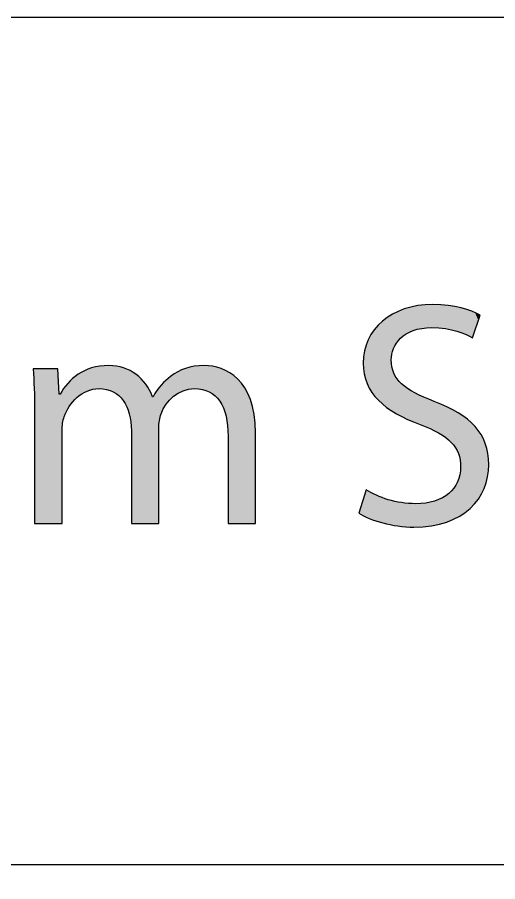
# Model space of a CAD drawing. Extents: x 0 to 360, y -268 to 0.
# Drawn here: x 16.59 to 21.1, y -156.16 to -148.05 of the extents above; entities that cross this region are included whole.
import ezdxf

# ---------------------------------------------------------------- set-up
doc = ezdxf.new("R2010")
doc.units = 0
doc.layers.add('LAYER_1', color=7, linetype='CONTINUOUS')

# ---------------------------------------------------------------- blocks, each defined once
blk = doc.blocks.new('*U66')
at = {"layer": 'LAYER_1', "color": 250, "extrusion": (0, 0, -1)}
for points in [[(-16.755, -151.7428), (-16.743, -151.3499), (-16.755, -151.3499)], [(-16.755, -152.8012), (-16.755, -151.3499), (-16.9738, -152.8012)], [(-16.9738, -152.8012), (-16.755, -151.3499), (-16.9738, -151.3499)], [(-16.9738, -152.8012), (-16.9738, -151.3499), (-16.9859, -152.8012)], [(-16.9859, -152.8012), (-16.9738, -151.3499), (-16.9859, -151.5871)], [(-17.2472, -151.5588), (-17.2472, -151.3587), (-17.2908, -151.5454)], [(-17.2908, -151.5454), (-17.2908, -151.342), (-17.3019, -151.5421)], [(-17.3019, -151.5421), (-17.3019, -151.3396), (-17.3607, -151.5361)], [(-17.4927, -151.5655), (-17.4535, -151.3196), (-17.4927, -151.3227)], [(-17.5245, -151.5868), (-17.4927, -151.3227), (-17.5245, -151.3251)], [(-17.5448, -151.6004), (-17.5245, -151.3251), (-17.5448, -151.3301)], [(-17.5874, -151.6473), (-17.5448, -151.3301), (-17.5874, -151.3404)], [(-17.5907, -151.653), (-17.5874, -151.3404), (-17.5907, -151.3412)], [(-17.6207, -151.7051), (-17.5907, -151.3412), (-17.6207, -151.3538)], [(-17.6444, -151.7725), (-17.6207, -151.3538), (-17.6444, -151.3638)], [(-17.6517, -151.8108), (-17.6444, -151.3638), (-17.6517, -151.3668)], [(-18.1501, -151.5554), (-18.1501, -151.3557), (-18.1721, -151.5494)], [(-18.1721, -151.5494), (-18.1721, -151.3461), (-18.2016, -151.5412)], [(-18.2016, -151.5412), (-18.2016, -151.339), (-18.2545, -151.5364)], [(-18.2545, -151.5364), (-18.2545, -151.3263), (-18.2571, -151.5361)], [(-18.3949, -151.5663), (-18.3501, -151.3196), (-18.3949, -151.3234)], [(-18.4267, -151.5879), (-18.3949, -151.3234), (-18.4267, -151.326)], [(-18.449, -151.6031), (-18.4267, -151.326), (-18.449, -151.3319)], [(-18.4933, -151.6537), (-18.449, -151.3319), (-18.4933, -151.3435)], [(-18.5073, -151.6796), (-18.4933, -151.3435), (-18.5073, -151.3472)], [(-18.5277, -151.7175), (-18.5073, -151.3472), (-18.5277, -151.3571)], [(-18.5523, -151.794), (-18.5277, -151.3571), (-18.5523, -151.3691)], [(-17.1115, -151.666), (-17.1115, -151.4419), (-17.1523, -151.6185)], [(-17.1523, -151.6185), (-17.1523, -151.4104), (-17.1635, -151.6101)], [(-17.1635, -151.6101), (-17.1635, -151.4017), (-17.1972, -151.5848)], [(-17.1972, -151.5848), (-17.1972, -151.3826), (-17.223, -151.5713)], [(-17.223, -151.5713), (-17.223, -151.3679), (-17.2472, -151.5588)], [(-17.6587, -151.8484), (-17.6517, -151.3668), (-17.6587, -151.3713)], [(-17.6635, -151.9316), (-17.6587, -151.3713), (-17.6635, -151.3742)], [(-17.6635, -152.8012), (-17.6635, -151.3742), (-17.707, -152.8012)], [(-17.707, -152.8012), (-17.6635, -151.3742), (-17.707, -151.4014)], [(-17.707, -152.8012), (-17.707, -151.4014), (-17.7561, -152.8012)], [(-17.7561, -152.8012), (-17.707, -151.4014), (-17.7561, -151.4439)], [(-17.7561, -152.8012), (-17.7561, -151.4439), (-17.7985, -152.8012)], [(-17.7985, -152.8012), (-17.7561, -151.4439), (-17.7985, -151.4936)], [(-18.0323, -151.6376), (-18.0323, -151.4218), (-18.0604, -151.6074)], [(-18.0604, -151.6074), (-18.0604, -151.4035), (-18.0993, -151.5804)], [(-18.0993, -151.5804), (-18.0993, -151.3781), (-18.1029, -151.5779)], [(-18.1029, -151.5779), (-18.1029, -151.3765), (-18.1501, -151.5554)], [(-18.5671, -151.8825), (-18.5523, -151.3691), (-18.5671, -151.3762)], [(-18.572, -151.9826), (-18.5671, -151.3762), (-18.572, -151.3786)], [(-18.572, -152.8012), (-18.572, -151.3786), (-18.5875, -152.8012)], [(-18.5875, -152.8012), (-18.572, -151.3786), (-18.5875, -151.3861)], [(-18.5875, -152.8012), (-18.5875, -151.3861), (-18.6631, -152.8012)], [(-18.6631, -152.8012), (-18.5875, -151.3861), (-18.6631, -151.4457)], [(-18.6631, -152.8012), (-18.6631, -151.4457), (-18.7294, -152.8012)], [(-18.7294, -152.8012), (-18.6631, -151.4457), (-18.7294, -151.5289)], [(-17.0665, -151.731), (-17.0665, -151.4872), (-17.0798, -151.703)], [(-17.0798, -151.703), (-17.0798, -151.4738), (-17.1115, -151.666)], [(-17.7985, -152.8012), (-17.7985, -151.4936), (-17.8338, -152.8012)], [(-17.8338, -152.8012), (-17.7985, -151.4936), (-17.8338, -151.5497)], [(-17.9274, -151.8353), (-17.9274, -151.5259), (-17.9424, -151.7732)], [(-17.9424, -151.7732), (-17.9424, -151.5046), (-17.9442, -151.7698)], [(-17.9442, -151.7698), (-17.9442, -151.502), (-17.9903, -151.6829)], [(-17.9903, -151.6829), (-17.9903, -151.4601), (-18.0323, -151.6376)], [(-18.7294, -152.8012), (-18.7294, -151.5289), (-18.7823, -152.8012)], [(-18.7823, -152.8012), (-18.7294, -151.5289), (-18.7823, -151.6386)], [(-16.9859, -152.8012), (-16.9859, -151.5871), (-16.9948, -152.8012)], [(-16.9948, -152.8012), (-16.9859, -151.5871), (-16.9948, -151.5871)], [(-16.9948, -152.8012), (-16.9948, -151.5871), (-17.0129, -152.8012)], [(-17.0129, -151.9289), (-17.0129, -151.5619), (-17.0177, -151.8611)], [(-17.0177, -151.8611), (-17.0177, -151.5552), (-17.0338, -151.8)], [(-17.0338, -151.8), (-17.0338, -151.5329), (-17.0665, -151.731)], [(-17.8338, -152.8012), (-17.8338, -151.5497), (-17.8614, -152.8012)], [(-17.8614, -152.8012), (-17.8338, -151.5497), (-17.8614, -151.6112)], [(-17.9214, -151.9048), (-17.9214, -151.5344), (-17.9274, -151.8353)], [(-17.8614, -152.8012), (-17.8614, -151.6112), (-17.8673, -152.8012)], [(-17.8673, -152.8012), (-17.8614, -151.6112), (-17.8673, -151.6112)], [(-17.8673, -152.8012), (-17.8673, -151.6112), (-17.9214, -152.8012)], [(-18.7823, -152.8012), (-18.7823, -151.6386), (-18.8172, -152.8012)], [(-18.8172, -152.8012), (-18.7823, -151.6386), (-18.8172, -151.7779)], [(-18.8172, -152.8012), (-18.8172, -151.7779), (-18.8299, -152.8012)], [(-18.8299, -152.8012), (-18.8172, -151.7779), (-18.8299, -151.9496)]]:
    blk.add_solid(points, dxfattribs=at)
at = {"layer": 'LAYER_1', "color": 250}
for points in [[(17.2472, -151.5588), (17.223, -151.3679), (17.2472, -151.3587)], [(17.2908, -151.5454), (17.2472, -151.3587), (17.2908, -151.342)], [(17.3019, -151.5421), (17.2908, -151.342), (17.3019, -151.3396)], [(17.3607, -151.5361), (17.3019, -151.3396), (17.3607, -151.3269)], [(17.3674, -151.5369), (17.3607, -151.3269), (17.3674, -151.3255)], [(17.3607, -151.5361), (17.3607, -151.3269), (17.3674, -151.5369)], [(17.4314, -151.5437), (17.3674, -151.3255), (17.4314, -151.3211)], [(17.3674, -151.5369), (17.3674, -151.3255), (17.4314, -151.5437)], [(17.4535, -151.5515), (17.4314, -151.3211), (17.4535, -151.3196)], [(17.4314, -151.5437), (17.4314, -151.3211), (17.4535, -151.5515)], [(17.4535, -151.5515), (17.4535, -151.3196), (17.4927, -151.5655)], [(17.4927, -151.5655), (17.4927, -151.3227), (17.5245, -151.5868)], [(17.5245, -151.5868), (17.5245, -151.3251), (17.5448, -151.6004)], [(17.5448, -151.6004), (17.5448, -151.3301), (17.5874, -151.6473)], [(17.5874, -151.6473), (17.5874, -151.3404), (17.5907, -151.653)], [(17.5907, -151.653), (17.5907, -151.3412), (17.6207, -151.7051)], [(17.6207, -151.7051), (17.6207, -151.3538), (17.6444, -151.7725)], [(17.6444, -151.7725), (17.6444, -151.3638), (17.6517, -151.8108)], [(18.1501, -151.5554), (18.1029, -151.3765), (18.1501, -151.3557)], [(18.1721, -151.5494), (18.1501, -151.3557), (18.1721, -151.3461)], [(18.2016, -151.5412), (18.1721, -151.3461), (18.2016, -151.339)], [(18.2545, -151.5364), (18.2016, -151.339), (18.2545, -151.3263)], [(18.2571, -151.5361), (18.2545, -151.3263), (18.2571, -151.3262)], [(18.3309, -151.5438), (18.2571, -151.3262), (18.3309, -151.321)], [(18.2571, -151.5361), (18.2571, -151.3262), (18.3309, -151.5438)], [(18.3501, -151.5505), (18.3309, -151.321), (18.3501, -151.3196)], [(18.3309, -151.5438), (18.3309, -151.321), (18.3501, -151.5505)], [(18.3501, -151.5505), (18.3501, -151.3196), (18.3949, -151.5663)], [(18.3949, -151.5663), (18.3949, -151.3234), (18.4267, -151.5879)], [(18.4267, -151.5879), (18.4267, -151.326), (18.449, -151.6031)], [(18.449, -151.6031), (18.449, -151.3319), (18.4933, -151.6537)], [(18.4933, -151.6537), (18.4933, -151.3435), (18.5073, -151.6796)], [(18.5073, -151.6796), (18.5073, -151.3472), (18.5277, -151.7175)], [(18.5277, -151.7175), (18.5277, -151.3571), (18.5523, -151.794)], [(17.1115, -151.666), (17.0798, -151.4738), (17.1115, -151.4419)], [(17.1523, -151.6185), (17.1115, -151.4419), (17.1523, -151.4104)], [(17.1635, -151.6101), (17.1523, -151.4104), (17.1635, -151.4017)], [(17.1972, -151.5848), (17.1635, -151.4017), (17.1972, -151.3826)], [(17.223, -151.5713), (17.1972, -151.3826), (17.223, -151.3679)], [(17.6517, -151.8108), (17.6517, -151.3668), (17.6587, -151.8484)], [(17.6587, -151.8484), (17.6587, -151.3713), (17.6635, -151.9316)], [(18.0323, -151.6376), (17.9903, -151.4601), (18.0323, -151.4218)], [(18.0604, -151.6074), (18.0323, -151.4218), (18.0604, -151.4035)], [(18.0993, -151.5804), (18.0604, -151.4035), (18.0993, -151.3781)], [(18.1029, -151.5779), (18.0993, -151.3781), (18.1029, -151.3765)], [(18.5523, -151.794), (18.5523, -151.3691), (18.5671, -151.8825)], [(18.5671, -151.8825), (18.5671, -151.3762), (18.572, -151.9826)], [(17.0665, -151.731), (17.0338, -151.5329), (17.0665, -151.4872)], [(17.0798, -151.703), (17.0665, -151.4872), (17.0798, -151.4738)], [(17.9274, -151.8353), (17.9214, -151.5344), (17.9274, -151.5259)], [(17.9424, -151.7732), (17.9274, -151.5259), (17.9424, -151.5046)], [(17.9442, -151.7698), (17.9424, -151.5046), (17.9442, -151.502)], [(17.9903, -151.6829), (17.9442, -151.502), (17.9903, -151.4601)], [(17.0129, -152.8012), (16.9948, -151.5871), (17.0129, -151.5619)], [(17.0177, -151.8611), (17.0129, -151.5619), (17.0177, -151.5552)], [(17.0338, -151.8), (17.0177, -151.5552), (17.0338, -151.5329)], [(17.9214, -152.8012), (17.8673, -151.6112), (17.9214, -151.5344)]]:
    blk.add_solid(points, dxfattribs=at)
blk = doc.blocks.new('*U67')
at = {"layer": 'LAYER_1', "color": 250}
for points in [[(20.2262, -151.036), (20.2006, -150.7998), (20.2262, -150.7886)], [(20.2434, -151.0228), (20.2262, -150.7886), (20.2434, -150.7844)], [(20.2564, -151.0165), (20.2434, -150.7844), (20.2564, -150.7812)], [(20.2565, -151.0165), (20.2564, -150.7812), (20.2565, -150.7812)], [(20.3092, -150.9913), (20.2565, -150.7812), (20.3092, -150.7684)], [(20.3142, -150.99), (20.3092, -150.7684), (20.3142, -150.7672)], [(20.3257, -150.9871), (20.3142, -150.7672), (20.3257, -150.7644)], [(20.3321, -150.9854), (20.3257, -150.7644), (20.3321, -150.7628)], [(20.3532, -150.98), (20.3321, -150.7628), (20.3532, -150.7577)], [(20.3741, -150.9747), (20.3532, -150.7577), (20.3741, -150.7561)], [(20.3895, -150.9707), (20.3741, -150.7561), (20.3895, -150.755)], [(20.4269, -150.9679), (20.3895, -150.755), (20.4269, -150.7521)], [(20.4813, -150.9637), (20.4269, -150.7521), (20.4813, -150.748)], [(20.4851, -150.9634), (20.4813, -150.748), (20.4851, -150.7477)], [(20.494, -150.9641), (20.4851, -150.7477), (20.494, -150.747)], [(20.4851, -150.9634), (20.4851, -150.7477), (20.494, -150.9641)], [(20.494, -150.9641), (20.494, -150.747), (20.5061, -150.9649)], [(20.5061, -150.9649), (20.5061, -150.7477), (20.5108, -150.9653)], [(20.5108, -150.9653), (20.5108, -150.748), (20.5487, -150.9681)], [(20.5487, -150.9681), (20.5487, -150.7502), (20.5832, -150.9706)], [(20.5832, -150.9706), (20.5832, -150.7522), (20.6129, -150.9728)], [(20.6129, -150.9728), (20.6129, -150.754), (20.6145, -150.9732)], [(20.6145, -150.9732), (20.6145, -150.7541), (20.6254, -150.9756)], [(20.6254, -150.9756), (20.6254, -150.7547), (20.6262, -150.9758)], [(20.6262, -150.9758), (20.6262, -150.7547), (20.6372, -150.9782)], [(20.6372, -150.9782), (20.6372, -150.7554), (20.6437, -150.9796)], [(20.6437, -150.9796), (20.6437, -150.7565), (20.6669, -150.9847)], [(20.6669, -150.9847), (20.6669, -150.7607), (20.6916, -150.9902)], [(20.6916, -150.9902), (20.6916, -150.7652), (20.7064, -150.9935)], [(20.7064, -150.9935), (20.7064, -150.7679), (20.7204, -150.9966)], [(20.7204, -150.9966), (20.7204, -150.7704), (20.7264, -150.9987)], [(20.7264, -150.9987), (20.7264, -150.7715), (20.7303, -151.0002)], [(20.7303, -151.0002), (20.7303, -150.7722), (20.7338, -151.0014)], [(20.7338, -151.0014), (20.7338, -150.7728), (20.7466, -151.0061)], [(20.7466, -151.0061), (20.7466, -150.7752), (20.7478, -151.0065)], [(20.7478, -151.0065), (20.7478, -150.7754), (20.7498, -151.0073)], [(20.7498, -151.0073), (20.7498, -150.7757), (20.755, -151.0092)], [(20.755, -151.0092), (20.755, -150.7767), (20.7598, -151.0109)], [(20.7598, -151.0109), (20.7598, -150.7775), (20.8055, -151.0276)], [(20.8055, -151.0276), (20.8055, -150.7919), (20.8185, -151.0344)], [(20.8185, -151.0344), (20.8185, -150.796), (20.8452, -151.0484)], [(20.0603, -151.7113), (20.0238, -150.9009), (20.0603, -150.8755)], [(20.0761, -151.7216), (20.0603, -150.8755), (20.0761, -150.8645)], [(20.0603, -151.7113), (20.0603, -150.8755), (20.0761, -151.7216)], [(20.1044, -151.74), (20.0761, -150.8645), (20.1044, -150.8449)], [(20.0761, -151.7216), (20.0761, -150.8645), (20.1044, -151.74)], [(20.1094, -151.2133), (20.1044, -150.8449), (20.1094, -150.8414)], [(20.1102, -151.2107), (20.1094, -150.8414), (20.1102, -150.8409)], [(20.1146, -151.1957), (20.1102, -150.8409), (20.1146, -150.8378)], [(20.1251, -151.1605), (20.1146, -150.8378), (20.1251, -150.8332)], [(20.1279, -151.1551), (20.1251, -150.8332), (20.1279, -150.8319)], [(20.1516, -151.1106), (20.1279, -150.8319), (20.1516, -150.8215)], [(20.1521, -151.1096), (20.1516, -150.8215), (20.1521, -150.8212)], [(20.1579, -151.1027), (20.1521, -150.8212), (20.1579, -150.8187)], [(20.1666, -151.0924), (20.1579, -150.8187), (20.1666, -150.8149)], [(20.1913, -151.063), (20.1666, -150.8149), (20.1913, -150.804)], [(20.2001, -151.0562), (20.1913, -150.804), (20.2001, -150.8001)], [(20.2006, -151.0558), (20.2001, -150.8001), (20.2006, -150.7998)], [(20.8452, -151.0484), (20.8452, -150.8045), (20.8605, -151.0563)], [(20.8605, -151.0563), (20.8605, -150.8092), (20.8659, -151.0592)], [(19.9836, -151.6447), (19.964, -150.9626), (19.9836, -150.9419)], [(20.02, -151.6763), (19.9836, -150.9419), (20.02, -150.9035)], [(19.9836, -151.6447), (19.9836, -150.9419), (20.02, -151.6763)], [(20.0238, -151.6796), (20.02, -150.9035), (20.0238, -150.9009)], [(20.02, -151.6763), (20.02, -150.9035), (20.0238, -151.6796)], [(20.0238, -151.6796), (20.0238, -150.9009), (20.0603, -151.7113)], [(19.9223, -151.5706), (19.8972, -151.0612), (19.9223, -151.0195)], [(19.9437, -151.5964), (19.9223, -151.0195), (19.9437, -150.9841)], [(19.9223, -151.5706), (19.9223, -151.0195), (19.9437, -151.5964)], [(19.964, -151.621), (19.9437, -150.9841), (19.964, -150.9626)], [(19.9437, -151.5964), (19.9437, -150.9841), (19.964, -151.621)], [(19.964, -151.621), (19.964, -150.9626), (19.9836, -151.6447)], [(19.8775, -151.4882), (19.8673, -151.1375), (19.8775, -151.1072)], [(19.8874, -151.5064), (19.8775, -151.1072), (19.8874, -151.0775)], [(19.8775, -151.4882), (19.8775, -151.1072), (19.8874, -151.5064)], [(19.8972, -151.5244), (19.8874, -151.0775), (19.8972, -151.0612)], [(19.8874, -151.5064), (19.8874, -151.0775), (19.8972, -151.5244)], [(19.8972, -151.5244), (19.8972, -151.0612), (19.9223, -151.5706)], [(19.8525, -151.4055), (19.8499, -151.2067), (19.8525, -151.1822)], [(19.8673, -151.4547), (19.8525, -151.1822), (19.8673, -151.1375)], [(19.8525, -151.4055), (19.8525, -151.1822), (19.8673, -151.4547)], [(19.8673, -151.4547), (19.8673, -151.1375), (19.8775, -151.4882)], [(19.8499, -151.397), (19.8405, -151.2962), (19.8499, -151.2067)], [(19.8499, -151.397), (19.8499, -151.2067), (19.8525, -151.4055)], [(20.1044, -151.74), (20.1044, -151.2659), (20.1094, -151.7433)], [(20.1094, -151.7433), (20.1094, -151.3236), (20.1102, -151.7438)], [(20.1102, -151.7438), (20.1102, -151.3325), (20.1146, -151.7467)], [(20.1146, -151.7467), (20.1146, -151.3472), (20.1251, -151.7535)], [(20.1251, -151.7535), (20.1251, -151.3819), (20.1279, -151.7554)], [(20.1279, -151.7554), (20.1279, -151.3913), (20.1516, -151.7708)], [(20.1516, -151.7708), (20.1516, -151.4327), (20.1521, -151.7711)], [(20.1521, -151.7711), (20.1521, -151.4336), (20.1579, -151.7741)], [(20.1579, -151.7741), (20.1579, -151.4438), (20.1666, -151.7785)], [(20.1666, -151.7785), (20.1666, -151.4534), (20.1913, -151.791)], [(20.1913, -151.791), (20.1913, -151.4809), (20.2001, -151.7955)], [(20.2001, -151.7955), (20.2001, -151.4906), (20.2006, -151.7958)], [(20.2006, -151.7958), (20.2006, -151.4912), (20.2262, -151.8087)], [(20.2262, -151.8087), (20.2262, -151.5112), (20.2434, -151.8175)], [(20.2434, -151.8175), (20.2434, -151.5247), (20.2564, -151.8241)], [(20.2564, -151.8241), (20.2564, -151.5349), (20.2565, -151.8241)], [(20.2565, -151.8241), (20.2565, -151.5349), (20.3092, -151.8454)], [(20.3092, -151.8454), (20.3092, -151.5662), (20.3142, -151.8474)], [(20.3142, -151.8474), (20.3142, -151.5692), (20.3257, -151.8521)], [(20.3257, -151.8521), (20.3257, -151.576), (20.3321, -151.8547)], [(20.3321, -151.8547), (20.3321, -151.5789), (20.3532, -151.8632)], [(20.3532, -151.8632), (20.3532, -151.5882), (20.3741, -151.8717)], [(20.3741, -151.8717), (20.3741, -151.5975), (20.3895, -151.8787)], [(20.3895, -151.8787), (20.3895, -151.6043), (20.4269, -151.8956)], [(20.4269, -151.8956), (20.4269, -151.6209), (20.4813, -151.9203)], [(20.4813, -151.9203), (20.4813, -151.6451), (20.4851, -151.922)], [(20.4851, -151.922), (20.4851, -151.6467), (20.494, -151.9261)], [(20.494, -151.9261), (20.494, -151.6507), (20.5061, -151.9315)], [(20.5061, -151.9315), (20.5061, -151.656), (20.5108, -151.9337)], [(20.5108, -151.9337), (20.5108, -151.658), (20.5487, -151.9509)], [(20.5487, -151.9509), (20.5487, -151.6742), (20.5832, -151.9733)], [(20.5832, -151.9733), (20.5832, -151.6889), (20.6129, -151.9926)], [(20.6129, -151.9926), (20.6129, -151.7015), (20.6145, -151.9937)], [(20.6145, -151.9937), (20.6145, -151.7022), (20.6254, -152.0032)], [(20.6254, -152.0032), (20.6254, -151.7068), (20.6262, -152.0039)], [(20.6262, -152.0039), (20.6262, -151.7072), (20.6372, -152.0136)], [(20.6372, -152.0136), (20.6372, -151.713), (20.6437, -152.0193)], [(20.6437, -152.0193), (20.6437, -151.7164), (20.6669, -152.0396)], [(20.6669, -152.0396), (20.6669, -151.7288), (20.6916, -152.0708)], [(20.6916, -152.0708), (20.6916, -151.7419), (20.7064, -152.0895)], [(20.7064, -152.0895), (20.7064, -151.7498), (20.7204, -152.1175)], [(20.7204, -152.1175), (20.7204, -151.7573), (20.7264, -152.1294)], [(20.7264, -152.1294), (20.7264, -151.7605), (20.7303, -152.1372)], [(20.7303, -152.1372), (20.7303, -151.7626), (20.7338, -152.1442)], [(20.7338, -152.1442), (20.7338, -151.765), (20.7466, -152.1923)], [(20.7466, -152.1923), (20.7466, -151.7738), (20.7478, -152.1966)], [(20.7478, -152.1966), (20.7478, -151.7746), (20.7498, -152.2043)], [(20.7498, -152.2043), (20.7498, -151.776), (20.755, -152.2706)], [(20.7498, -152.7291), (20.7478, -152.344), (20.7498, -152.3232)], [(20.755, -152.7253), (20.7498, -152.3232), (20.755, -152.2706)], [(20.7204, -152.7434), (20.7064, -152.4443), (20.7204, -152.4206)], [(20.7264, -152.7407), (20.7204, -152.4206), (20.7264, -152.4105)], [(20.7303, -152.7389), (20.7264, -152.4105), (20.7303, -152.3983)], [(20.7338, -152.7373), (20.7303, -152.3983), (20.7338, -152.3874)], [(20.7466, -152.7315), (20.7338, -152.3874), (20.7466, -152.3475)], [(20.7478, -152.7306), (20.7466, -152.3475), (20.7478, -152.344)], [(19.8673, -152.7381), (19.8525, -152.5309), (19.8673, -152.4835)], [(19.8673, -152.7381), (19.8673, -152.4835), (19.8775, -152.7433)], [(19.8775, -152.7433), (19.8775, -152.489), (19.8874, -152.7484)], [(19.8874, -152.7484), (19.8874, -152.4944), (19.8972, -152.7534)], [(19.8972, -152.7534), (19.8972, -152.4997), (19.9223, -152.7618)], [(20.6669, -152.7678), (20.6437, -152.5194), (20.6669, -152.4951)], [(20.6916, -152.7566), (20.6669, -152.4951), (20.6916, -152.4693)], [(20.7064, -152.7498), (20.6916, -152.4693), (20.7064, -152.4443)], [(19.8405, -152.7243), (19.7984, -152.7027), (19.8405, -152.569)], [(19.8499, -152.7291), (19.8405, -152.569), (19.8499, -152.5391)], [(19.8405, -152.7243), (19.8405, -152.569), (19.8499, -152.7291)], [(19.8525, -152.7304), (19.8499, -152.5391), (19.8525, -152.5309)], [(19.8499, -152.7291), (19.8499, -152.5391), (19.8525, -152.7304)], [(19.8525, -152.7304), (19.8525, -152.5309), (19.8673, -152.7381)], [(19.9223, -152.7618), (19.9223, -152.5133), (19.9437, -152.7688)], [(19.9437, -152.7688), (19.9437, -152.5248), (19.964, -152.7756)], [(19.964, -152.7756), (19.964, -152.5358), (19.9836, -152.782)], [(19.9836, -152.782), (19.9836, -152.5431), (20.02, -152.7941)], [(20.02, -152.7941), (20.02, -152.5566), (20.0238, -152.7953)], [(20.0238, -152.7953), (20.0238, -152.558), (20.0603, -152.8026)], [(20.0603, -152.8026), (20.0603, -152.5716), (20.0761, -152.8058)], [(20.0761, -152.8058), (20.0761, -152.5775), (20.1044, -152.8114)], [(20.5487, -152.8055), (20.5108, -152.59), (20.5487, -152.5742)], [(20.5832, -152.797), (20.5487, -152.5742), (20.5832, -152.5599)], [(20.6129, -152.7898), (20.5832, -152.5599), (20.6129, -152.54)], [(20.6145, -152.7894), (20.6129, -152.54), (20.6145, -152.5389)], [(20.6254, -152.7867), (20.6145, -152.5389), (20.6254, -152.5316)], [(20.6262, -152.7864), (20.6254, -152.5316), (20.6262, -152.5311)], [(20.6372, -152.7814), (20.6262, -152.5311), (20.6372, -152.5237)], [(20.6437, -152.7784), (20.6372, -152.5237), (20.6437, -152.5194)], [(20.1044, -152.8114), (20.1044, -152.5838), (20.1094, -152.8124)], [(20.1094, -152.8124), (20.1094, -152.5849), (20.1102, -152.8125)], [(20.1102, -152.8125), (20.1102, -152.5851), (20.1146, -152.8134)], [(20.1146, -152.8134), (20.1146, -152.5861), (20.1251, -152.8155)], [(20.1251, -152.8155), (20.1251, -152.5884), (20.1279, -152.8161)], [(20.1279, -152.8161), (20.1279, -152.5891), (20.1516, -152.8208)], [(20.1516, -152.8208), (20.1516, -152.5943), (20.1521, -152.8209)], [(20.1521, -152.8209), (20.1521, -152.5945), (20.1579, -152.822)], [(20.1579, -152.822), (20.1579, -152.5958), (20.1666, -152.8238)], [(20.1666, -152.8238), (20.1666, -152.5977), (20.1913, -152.8255)], [(20.1913, -152.8255), (20.1913, -152.6032), (20.2001, -152.8261)], [(20.2001, -152.8261), (20.2001, -152.6051), (20.2006, -152.8262)], [(20.2006, -152.8262), (20.2006, -152.6052), (20.2262, -152.828)], [(20.2262, -152.828), (20.2262, -152.6071), (20.2434, -152.8292)], [(20.2434, -152.8292), (20.2434, -152.6084), (20.2564, -152.8302)], [(20.2564, -152.8302), (20.2564, -152.6094), (20.2565, -152.8302)], [(20.2565, -152.8302), (20.2565, -152.6094), (20.3092, -152.8339)], [(20.3092, -152.8339), (20.3092, -152.6134), (20.3142, -152.8343)], [(20.3532, -152.8314), (20.3321, -152.6151), (20.3532, -152.6137)], [(20.3741, -152.8298), (20.3532, -152.6137), (20.3741, -152.6123)], [(20.3895, -152.8287), (20.3741, -152.6123), (20.3895, -152.6112)], [(20.4269, -152.8259), (20.3895, -152.6112), (20.4269, -152.6087)], [(20.4813, -152.8219), (20.4269, -152.6087), (20.4813, -152.5966)], [(20.4851, -152.821), (20.4813, -152.5966), (20.4851, -152.5957)], [(20.494, -152.8188), (20.4851, -152.5957), (20.494, -152.5937)], [(20.5061, -152.8159), (20.494, -152.5937), (20.5061, -152.5911)], [(20.5108, -152.8147), (20.5061, -152.5911), (20.5108, -152.59)]]:
    blk.add_solid(points, dxfattribs=at)
at = {"layer": 'LAYER_1', "color": 250, "extrusion": (0, 0, -1)}
for points in [[(-20.2262, -151.036), (-20.2262, -150.7886), (-20.2434, -151.0228)], [(-20.2434, -151.0228), (-20.2434, -150.7844), (-20.2564, -151.0165)], [(-20.2564, -151.0165), (-20.2564, -150.7812), (-20.2565, -151.0165)], [(-20.2565, -151.0165), (-20.2565, -150.7812), (-20.3092, -150.9913)], [(-20.3092, -150.9913), (-20.3092, -150.7684), (-20.3142, -150.99)], [(-20.3142, -150.99), (-20.3142, -150.7672), (-20.3257, -150.9871)], [(-20.3257, -150.9871), (-20.3257, -150.7644), (-20.3321, -150.9854)], [(-20.3321, -150.9854), (-20.3321, -150.7628), (-20.3532, -150.98)], [(-20.3532, -150.98), (-20.3532, -150.7577), (-20.3741, -150.9747)], [(-20.3741, -150.9747), (-20.3741, -150.7561), (-20.3895, -150.9707)], [(-20.3895, -150.9707), (-20.3895, -150.755), (-20.4269, -150.9679)], [(-20.4269, -150.9679), (-20.4269, -150.7521), (-20.4813, -150.9637)], [(-20.4813, -150.9637), (-20.4813, -150.748), (-20.4851, -150.9634)], [(-20.5061, -150.9649), (-20.494, -150.747), (-20.5061, -150.7477)], [(-20.5108, -150.9653), (-20.5061, -150.7477), (-20.5108, -150.748)], [(-20.5487, -150.9681), (-20.5108, -150.748), (-20.5487, -150.7502)], [(-20.5832, -150.9706), (-20.5487, -150.7502), (-20.5832, -150.7522)], [(-20.6129, -150.9728), (-20.5832, -150.7522), (-20.6129, -150.754)], [(-20.6145, -150.9732), (-20.6129, -150.754), (-20.6145, -150.7541)], [(-20.6254, -150.9756), (-20.6145, -150.7541), (-20.6254, -150.7547)], [(-20.6262, -150.9758), (-20.6254, -150.7547), (-20.6262, -150.7547)], [(-20.6372, -150.9782), (-20.6262, -150.7547), (-20.6372, -150.7554)], [(-20.6437, -150.9796), (-20.6372, -150.7554), (-20.6437, -150.7565)], [(-20.6669, -150.9847), (-20.6437, -150.7565), (-20.6669, -150.7607)], [(-20.6916, -150.9902), (-20.6669, -150.7607), (-20.6916, -150.7652)], [(-20.7064, -150.9935), (-20.6916, -150.7652), (-20.7064, -150.7679)], [(-20.7204, -150.9966), (-20.7064, -150.7679), (-20.7204, -150.7704)], [(-20.7264, -150.9987), (-20.7204, -150.7704), (-20.7264, -150.7715)], [(-20.7303, -151.0002), (-20.7264, -150.7715), (-20.7303, -150.7722)], [(-20.7338, -151.0014), (-20.7303, -150.7722), (-20.7338, -150.7728)], [(-20.7466, -151.0061), (-20.7338, -150.7728), (-20.7466, -150.7752)], [(-20.7478, -151.0065), (-20.7466, -150.7752), (-20.7478, -150.7754)], [(-20.7498, -151.0073), (-20.7478, -150.7754), (-20.7498, -150.7757)], [(-20.755, -151.0092), (-20.7498, -150.7757), (-20.755, -150.7767)], [(-20.7598, -151.0109), (-20.755, -150.7767), (-20.7598, -150.7775)], [(-20.8055, -151.0276), (-20.7598, -150.7775), (-20.8055, -150.7919)], [(-20.8185, -151.0344), (-20.8055, -150.7919), (-20.8185, -150.796)], [(-20.8452, -151.0484), (-20.8185, -150.796), (-20.8452, -150.8045)], [(-20.1044, -151.2659), (-20.1044, -150.8449), (-20.1094, -151.2133)], [(-20.1094, -151.2133), (-20.1094, -150.8414), (-20.1102, -151.2107)], [(-20.1102, -151.2107), (-20.1102, -150.8409), (-20.1146, -151.1957)], [(-20.1146, -151.1957), (-20.1146, -150.8378), (-20.1251, -151.1605)], [(-20.1251, -151.1605), (-20.1251, -150.8332), (-20.1279, -151.1551)], [(-20.1279, -151.1551), (-20.1279, -150.8319), (-20.1516, -151.1106)], [(-20.1516, -151.1106), (-20.1516, -150.8215), (-20.1521, -151.1096)], [(-20.1521, -151.1096), (-20.1521, -150.8212), (-20.1579, -151.1027)], [(-20.1579, -151.1027), (-20.1579, -150.8187), (-20.1666, -151.0924)], [(-20.1666, -151.0924), (-20.1666, -150.8149), (-20.1913, -151.063)], [(-20.1913, -151.063), (-20.1913, -150.804), (-20.2001, -151.0562)], [(-20.2001, -151.0562), (-20.2001, -150.8001), (-20.2006, -151.0558)], [(-20.2006, -151.0558), (-20.2006, -150.7998), (-20.2262, -151.036)], [(-20.8605, -151.0563), (-20.8452, -150.8045), (-20.8605, -150.8092)], [(-20.8659, -151.0592), (-20.8605, -150.8092), (-20.8659, -150.8119)], [(-20.8659, -151.0592), (-20.8659, -150.8119), (-20.8905, -150.9862)], [(-20.8905, -150.9862), (-20.8659, -150.8119), (-20.8905, -150.8237)], [(-20.8905, -150.9862), (-20.8905, -150.8237), (-20.9215, -150.8944)], [(-20.9215, -150.8944), (-20.8905, -150.8237), (-20.9215, -150.8385)], [(-20.9215, -150.8944), (-20.9215, -150.8385), (-20.9377, -150.8463)], [(-20.1094, -151.7433), (-20.1044, -151.2659), (-20.1094, -151.3236)], [(-20.1102, -151.7438), (-20.1094, -151.3236), (-20.1102, -151.3325)], [(-20.1146, -151.7467), (-20.1102, -151.3325), (-20.1146, -151.3472)], [(-20.1251, -151.7535), (-20.1146, -151.3472), (-20.1251, -151.3819)], [(-20.1279, -151.7554), (-20.1251, -151.3819), (-20.1279, -151.3913)], [(-20.1516, -151.7708), (-20.1279, -151.3913), (-20.1516, -151.4327)], [(-20.1521, -151.7711), (-20.1516, -151.4327), (-20.1521, -151.4336)], [(-20.1579, -151.7741), (-20.1521, -151.4336), (-20.1579, -151.4438)], [(-20.1666, -151.7785), (-20.1579, -151.4438), (-20.1666, -151.4534)], [(-20.1913, -151.791), (-20.1666, -151.4534), (-20.1913, -151.4809)], [(-20.2001, -151.7955), (-20.1913, -151.4809), (-20.2001, -151.4906)], [(-20.2006, -151.7958), (-20.2001, -151.4906), (-20.2006, -151.4912)], [(-20.2262, -151.8087), (-20.2006, -151.4912), (-20.2262, -151.5112)], [(-20.2434, -151.8175), (-20.2262, -151.5112), (-20.2434, -151.5247)], [(-20.2564, -151.8241), (-20.2434, -151.5247), (-20.2564, -151.5349)], [(-20.2565, -151.8241), (-20.2564, -151.5349), (-20.2565, -151.5349)], [(-20.3092, -151.8454), (-20.2565, -151.5349), (-20.3092, -151.5662)], [(-20.3142, -151.8474), (-20.3092, -151.5662), (-20.3142, -151.5692)], [(-20.3257, -151.8521), (-20.3142, -151.5692), (-20.3257, -151.576)], [(-20.3321, -151.8547), (-20.3257, -151.576), (-20.3321, -151.5789)], [(-20.3532, -151.8632), (-20.3321, -151.5789), (-20.3532, -151.5882)], [(-20.3741, -151.8717), (-20.3532, -151.5882), (-20.3741, -151.5975)], [(-20.3895, -151.8787), (-20.3741, -151.5975), (-20.3895, -151.6043)], [(-20.4269, -151.8956), (-20.3895, -151.6043), (-20.4269, -151.6209)], [(-20.4813, -151.9203), (-20.4269, -151.6209), (-20.4813, -151.6451)], [(-20.4851, -151.922), (-20.4813, -151.6451), (-20.4851, -151.6467)], [(-20.494, -151.9261), (-20.4851, -151.6467), (-20.494, -151.6507)], [(-20.5061, -151.9315), (-20.494, -151.6507), (-20.5061, -151.656)], [(-20.5108, -151.9337), (-20.5061, -151.656), (-20.5108, -151.658)], [(-20.5487, -151.9509), (-20.5108, -151.658), (-20.5487, -151.6742)], [(-20.5832, -151.9733), (-20.5487, -151.6742), (-20.5832, -151.6889)], [(-20.6129, -151.9926), (-20.5832, -151.6889), (-20.6129, -151.7015)], [(-20.6145, -151.9937), (-20.6129, -151.7015), (-20.6145, -151.7022)], [(-20.6254, -152.0032), (-20.6145, -151.7022), (-20.6254, -151.7068)], [(-20.6262, -152.0039), (-20.6254, -151.7068), (-20.6262, -151.7072)], [(-20.6372, -152.0136), (-20.6262, -151.7072), (-20.6372, -151.713)], [(-20.6437, -152.0193), (-20.6372, -151.713), (-20.6437, -151.7164)], [(-20.6669, -152.0396), (-20.6437, -151.7164), (-20.6669, -151.7288)], [(-20.6916, -152.0708), (-20.6669, -151.7288), (-20.6916, -151.7419)], [(-20.7064, -152.0895), (-20.6916, -151.7419), (-20.7064, -151.7498)], [(-20.7204, -152.1175), (-20.7064, -151.7498), (-20.7204, -151.7573)], [(-20.7264, -152.1294), (-20.7204, -151.7573), (-20.7264, -151.7605)], [(-20.7303, -152.1372), (-20.7264, -151.7605), (-20.7303, -151.7626)], [(-20.7338, -152.1442), (-20.7303, -151.7626), (-20.7338, -151.765)], [(-20.7466, -152.1923), (-20.7338, -151.765), (-20.7466, -151.7738)], [(-20.7478, -152.1966), (-20.7466, -151.7738), (-20.7478, -151.7746)], [(-20.7498, -152.2043), (-20.7478, -151.7746), (-20.7498, -151.776)], [(-20.755, -152.2706), (-20.7498, -151.776), (-20.755, -151.7796)], [(-20.755, -152.7253), (-20.755, -151.7796), (-20.7598, -152.7218)], [(-20.7598, -152.7218), (-20.755, -151.7796), (-20.7598, -151.7829)], [(-20.7598, -152.7218), (-20.7598, -151.7829), (-20.8055, -152.6881)], [(-20.8055, -152.6881), (-20.7598, -151.7829), (-20.8055, -151.8145)], [(-20.8055, -152.6881), (-20.8055, -151.8145), (-20.8185, -152.6785)], [(-20.8185, -152.6785), (-20.8055, -151.8145), (-20.8185, -151.8235)], [(-20.8185, -152.6785), (-20.8185, -151.8235), (-20.8452, -152.6588)], [(-20.8452, -152.6588), (-20.8185, -151.8235), (-20.8452, -151.8485)], [(-20.8452, -152.6588), (-20.8452, -151.8485), (-20.8605, -152.6414)], [(-20.8605, -152.6414), (-20.8452, -151.8485), (-20.8605, -151.8628)], [(-20.8605, -152.6414), (-20.8605, -151.8628), (-20.8659, -152.6352)], [(-20.8659, -152.6352), (-20.8605, -151.8628), (-20.8659, -151.8679)], [(-20.8659, -152.6352), (-20.8659, -151.8679), (-20.8905, -152.607)], [(-20.8905, -152.607), (-20.8659, -151.8679), (-20.8905, -151.8909)], [(-20.8905, -152.607), (-20.8905, -151.8909), (-20.9215, -152.5715)], [(-20.9215, -152.5715), (-20.8905, -151.8909), (-20.9215, -151.9324)], [(-20.9215, -152.5715), (-20.9215, -151.9324), (-20.9377, -152.5418)], [(-20.9377, -152.5418), (-20.9215, -151.9324), (-20.9377, -151.9542)], [(-20.9377, -152.5418), (-20.9377, -151.9542), (-20.9466, -152.5256)], [(-20.9466, -152.5256), (-20.9377, -151.9542), (-20.9466, -151.9661)], [(-20.9466, -152.5256), (-20.9466, -151.9661), (-20.9757, -152.4724)], [(-20.9757, -152.4724), (-20.9466, -151.9661), (-20.9757, -152.027)], [(-20.9757, -152.4724), (-20.9757, -152.027), (-20.9867, -152.4355)], [(-20.9867, -152.4355), (-20.9757, -152.027), (-20.9867, -152.0501)], [(-20.9867, -152.4355), (-20.9867, -152.0501), (-21.008, -152.364)], [(-21.008, -152.364), (-20.9867, -152.0501), (-21.008, -152.1335)], [(-21.008, -152.364), (-21.008, -152.1335), (-21.0107, -152.335)], [(-21.0107, -152.335), (-21.008, -152.1335), (-21.0107, -152.1441)], [(-21.0107, -152.335), (-21.0107, -152.1441), (-21.0187, -152.2493)], [(-20.7498, -152.7291), (-20.7498, -152.3232), (-20.755, -152.7253)], [(-20.7204, -152.7434), (-20.7204, -152.4206), (-20.7264, -152.7407)], [(-20.7264, -152.7407), (-20.7264, -152.4105), (-20.7303, -152.7389)], [(-20.7303, -152.7389), (-20.7303, -152.3983), (-20.7338, -152.7373)], [(-20.7338, -152.7373), (-20.7338, -152.3874), (-20.7466, -152.7315)], [(-20.7466, -152.7315), (-20.7466, -152.3475), (-20.7478, -152.7306)], [(-20.7478, -152.7306), (-20.7478, -152.344), (-20.7498, -152.7291)], [(-19.8775, -152.7433), (-19.8673, -152.4835), (-19.8775, -152.489)], [(-19.8874, -152.7484), (-19.8775, -152.489), (-19.8874, -152.4944)], [(-19.8972, -152.7534), (-19.8874, -152.4944), (-19.8972, -152.4997)], [(-19.9223, -152.7618), (-19.8972, -152.4997), (-19.9223, -152.5133)], [(-20.6669, -152.7678), (-20.6669, -152.4951), (-20.6916, -152.7566)], [(-20.6916, -152.7566), (-20.6916, -152.4693), (-20.7064, -152.7498)], [(-20.7064, -152.7498), (-20.7064, -152.4443), (-20.7204, -152.7434)], [(-19.9437, -152.7688), (-19.9223, -152.5133), (-19.9437, -152.5248)], [(-19.964, -152.7756), (-19.9437, -152.5248), (-19.964, -152.5358)], [(-19.9836, -152.782), (-19.964, -152.5358), (-19.9836, -152.5431)], [(-20.02, -152.7941), (-19.9836, -152.5431), (-20.02, -152.5566)], [(-20.0238, -152.7953), (-20.02, -152.5566), (-20.0238, -152.558)], [(-20.0603, -152.8026), (-20.0238, -152.558), (-20.0603, -152.5716)], [(-20.0761, -152.8058), (-20.0603, -152.5716), (-20.0761, -152.5775)], [(-20.1044, -152.8114), (-20.0761, -152.5775), (-20.1044, -152.5838)], [(-20.5487, -152.8055), (-20.5487, -152.5742), (-20.5832, -152.797)], [(-20.5832, -152.797), (-20.5832, -152.5599), (-20.6129, -152.7898)], [(-20.6129, -152.7898), (-20.6129, -152.54), (-20.6145, -152.7894)], [(-20.6145, -152.7894), (-20.6145, -152.5389), (-20.6254, -152.7867)], [(-20.6254, -152.7867), (-20.6254, -152.5316), (-20.6262, -152.7864)], [(-20.6262, -152.7864), (-20.6262, -152.5311), (-20.6372, -152.7814)], [(-20.6372, -152.7814), (-20.6372, -152.5237), (-20.6437, -152.7784)], [(-20.6437, -152.7784), (-20.6437, -152.5194), (-20.6669, -152.7678)], [(-20.1094, -152.8124), (-20.1044, -152.5838), (-20.1094, -152.5849)], [(-20.1102, -152.8125), (-20.1094, -152.5849), (-20.1102, -152.5851)], [(-20.1146, -152.8134), (-20.1102, -152.5851), (-20.1146, -152.5861)], [(-20.1251, -152.8155), (-20.1146, -152.5861), (-20.1251, -152.5884)], [(-20.1279, -152.8161), (-20.1251, -152.5884), (-20.1279, -152.5891)], [(-20.1516, -152.8208), (-20.1279, -152.5891), (-20.1516, -152.5943)], [(-20.1521, -152.8209), (-20.1516, -152.5943), (-20.1521, -152.5945)], [(-20.1579, -152.822), (-20.1521, -152.5945), (-20.1579, -152.5958)], [(-20.1666, -152.8238), (-20.1579, -152.5958), (-20.1666, -152.5977)], [(-20.1913, -152.8255), (-20.1666, -152.5977), (-20.1913, -152.6032)], [(-20.2001, -152.8261), (-20.1913, -152.6032), (-20.2001, -152.6051)], [(-20.2006, -152.8262), (-20.2001, -152.6051), (-20.2006, -152.6052)], [(-20.2262, -152.828), (-20.2006, -152.6052), (-20.2262, -152.6071)], [(-20.2434, -152.8292), (-20.2262, -152.6071), (-20.2434, -152.6084)], [(-20.2564, -152.8302), (-20.2434, -152.6084), (-20.2564, -152.6094)], [(-20.2565, -152.8302), (-20.2564, -152.6094), (-20.2565, -152.6094)], [(-20.3092, -152.8339), (-20.2565, -152.6094), (-20.3092, -152.6134)], [(-20.3142, -152.8343), (-20.3092, -152.6134), (-20.3142, -152.6138)], [(-20.3142, -152.8343), (-20.3142, -152.6138), (-20.3257, -152.8334)], [(-20.3257, -152.8334), (-20.3142, -152.6138), (-20.3257, -152.6147)], [(-20.3257, -152.8334), (-20.3257, -152.6147), (-20.3321, -152.8329)], [(-20.3321, -152.8329), (-20.3257, -152.6147), (-20.3321, -152.6151)], [(-20.3321, -152.8329), (-20.3321, -152.6151), (-20.3532, -152.8314)], [(-20.3532, -152.8314), (-20.3532, -152.6137), (-20.3741, -152.8298)], [(-20.3741, -152.8298), (-20.3741, -152.6123), (-20.3895, -152.8287)], [(-20.3895, -152.8287), (-20.3895, -152.6112), (-20.4269, -152.8259)], [(-20.4269, -152.8259), (-20.4269, -152.6087), (-20.4813, -152.8219)], [(-20.4813, -152.8219), (-20.4813, -152.5966), (-20.4851, -152.821)], [(-20.4851, -152.821), (-20.4851, -152.5957), (-20.494, -152.8188)], [(-20.494, -152.8188), (-20.494, -152.5937), (-20.5061, -152.8159)], [(-20.5061, -152.8159), (-20.5061, -152.5911), (-20.5108, -152.8147)], [(-20.5108, -152.8147), (-20.5108, -152.59), (-20.5487, -152.8055)]]:
    blk.add_solid(points, dxfattribs=at)
blk = doc.blocks.new('BLOCK_5')
at = {"layer": 'LAYER_1'}
for points, knots in [([(19.8673, -152.4835), (19.9843, -152.5586), (20.1523, -152.6151), (20.3321, -152.6151), (20.5991, -152.6151), (20.755, -152.4746), (20.755, -152.2706), (20.755, -152.0846), (20.647, -151.9737), (20.3741, -151.8717), (20.0443, -151.7518), (19.8405, -151.5782), (19.8405, -151.2962), (19.8405, -150.9813), (20.1013, -150.747), (20.494, -150.747), (20.698, -150.747), (20.8509, -150.7953), (20.9377, -150.8463), (20.9377, -150.8463), (20.8659, -151.0592), (20.8659, -151.0592), (20.8029, -151.0199), (20.668, -150.9634), (20.4851, -150.9634), (20.2093, -150.9634), (20.1044, -151.1281), (20.1044, -151.2659), (20.1044, -151.4548), (20.2272, -151.5479), (20.5061, -151.656), (20.8478, -151.7876), (21.0187, -151.953), (21.0187, -152.2493), (21.0187, -152.5614), (20.791, -152.8343), (20.3142, -152.8343), (20.1194, -152.8343), (19.9065, -152.7743), (19.7984, -152.7027), (19.7984, -152.7027), (19.8673, -152.4835), (19.8673, -152.4835)], [0, 0, 0, 0, 1, 1, 1, 2, 2, 2, 3, 3, 3, 4, 4, 4, 5, 5, 5, 6, 6, 6, 7, 7, 7, 8, 8, 8, 9, 9, 9, 10, 10, 10, 11, 11, 11, 12, 12, 12, 13, 13, 13, 14, 14, 14, 14]), ([(16.755, -151.7428), (16.755, -151.5899), (16.749, -151.47), (16.743, -151.3499), (16.743, -151.3499), (16.9738, -151.3499), (16.9738, -151.3499), (16.9738, -151.3499), (16.9859, -151.5871), (16.9859, -151.5871), (16.9859, -151.5871), (16.9948, -151.5871), (16.9948, -151.5871), (17.0758, -151.4493), (17.2107, -151.3196), (17.4535, -151.3196), (17.6485, -151.3196), (17.7984, -151.4404), (17.8614, -151.6112), (17.8614, -151.6112), (17.8673, -151.6112), (17.8673, -151.6112), (17.9123, -151.5272), (17.9724, -151.4672), (18.0323, -151.4218), (18.1193, -151.3561), (18.2122, -151.3196), (18.3501, -151.3196), (18.5449, -151.3196), (18.8299, -151.4459), (18.8299, -151.9496), (18.8299, -151.9496), (18.8299, -152.8012), (18.8299, -152.8012), (18.8299, -152.8012), (18.572, -152.8012), (18.572, -152.8012), (18.572, -152.8012), (18.572, -151.9826), (18.572, -151.9826), (18.572, -151.7008), (18.4671, -151.5361), (18.2571, -151.5361), (18.1041, -151.5361), (17.9903, -151.6471), (17.9424, -151.7732), (17.9303, -151.8117), (17.9214, -151.8565), (17.9214, -151.9048), (17.9214, -151.9048), (17.9214, -152.8012), (17.9214, -152.8012), (17.9214, -152.8012), (17.6635, -152.8012), (17.6635, -152.8012), (17.6635, -152.8012), (17.6635, -151.9316), (17.6635, -151.9316), (17.6635, -151.7008), (17.5615, -151.5361), (17.3607, -151.5361), (17.1988, -151.5361), (17.0758, -151.6677), (17.0338, -151.8), (17.0188, -151.8359), (17.0129, -151.8841), (17.0129, -151.9289), (17.0129, -151.9289), (17.0129, -152.8012), (17.0129, -152.8012), (17.0129, -152.8012), (16.755, -152.8012), (16.755, -152.8012), (16.755, -152.8012), (16.755, -151.7428), (16.755, -151.7428)], [0, 0, 0, 0, 1, 1, 1, 2, 2, 2, 3, 3, 3, 4, 4, 4, 5, 5, 5, 6, 6, 6, 7, 7, 7, 8, 8, 8, 9, 9, 9, 10, 10, 10, 11, 11, 11, 12, 12, 12, 13, 13, 13, 14, 14, 14, 15, 15, 15, 16, 16, 16, 17, 17, 17, 18, 18, 18, 19, 19, 19, 20, 20, 20, 21, 21, 21, 22, 22, 22, 23, 23, 23, 24, 24, 24, 25, 25, 25, 25])]:
    blk.add_open_spline(points, degree=3, knots=knots, dxfattribs=at)
at = {"layer": 'LAYER_1', "color": 250}
for name in ['*U67', '*U66']:
    blk.add_blockref(name, (0, 0), dxfattribs=at)
blk = doc.blocks.new('BLOCK_4')
at = {"layer": 'LAYER_1', "color": 250}
for points in [[(101.9264, -156.001), (10.0001, -156.001), (10.0001, -148.053), (101.9264, -148.053), (101.9264, -156.001)], [(101.9264, -156.001), (10.0001, -156.001), (10.0001, -164.001), (101.9264, -164.001), (101.9264, -156.001)]]:
    blk.add_lwpolyline(points, dxfattribs=at)
at = {"layer": 'LAYER_1'}
blk.add_blockref('BLOCK_5', (0, 0), dxfattribs=at)

msp = doc.modelspace()

# ---------------------------------------------------------------- block references
at = {"layer": 'LAYER_1'}
msp.add_blockref('BLOCK_4', (0, 0), dxfattribs=at)

doc.saveas('drawing.dxf')
